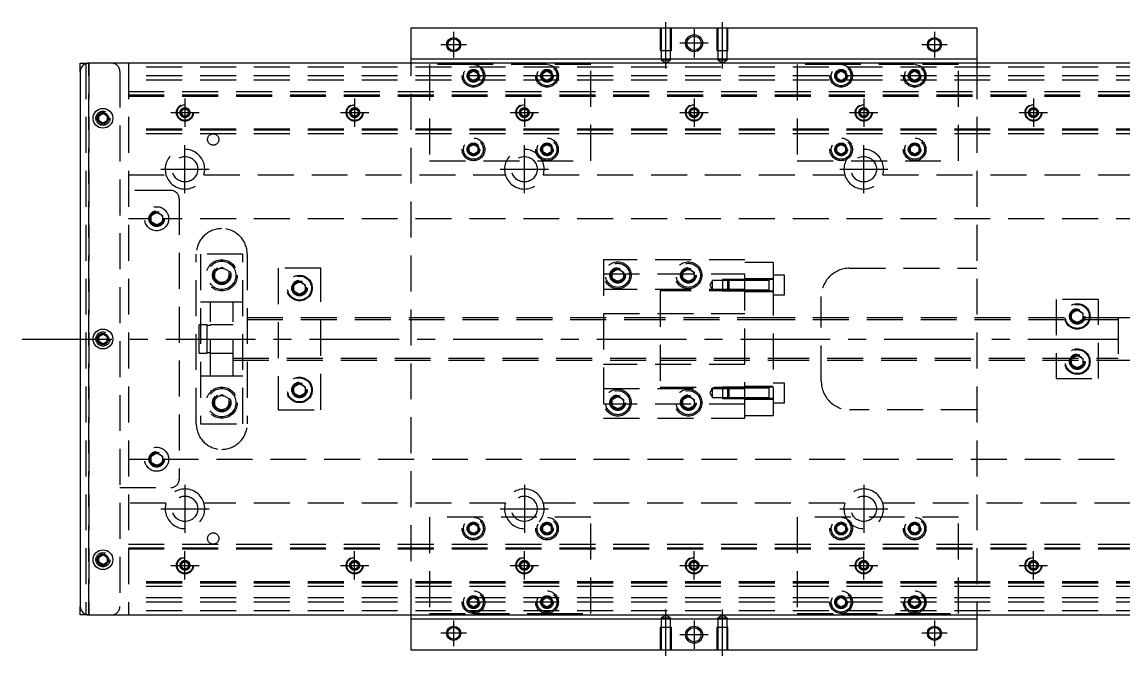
# Model space of a CAD drawing. Extents: x -21 to 603, y -289 to 112.
# Drawn here: x -20.6 to 369, y -112 to 112 of the extents above; entities that cross this region are included whole.
import ezdxf

# ---------------------------------------------------------------- set-up
doc = ezdxf.new("R2010")
doc.units = 0
doc.linetypes.add('CENTER', pattern=[50.8, 31.75, -6.35, 6.35, -6.35])
doc.linetypes.add('DASHED', pattern=[19.05, 12.7, -6.35])
doc.layers.get('0').update_dxf_attribs({"linetype": 'CONTINUOUS'})
doc.layers.add('CENTER', color=1, linetype='CENTER')

msp = doc.modelspace()

# ---------------------------------------------------------------- linework, layer by layer
at = {"color": 7, "linetype": 'CONTINUOUS'}
for p, q in [((117, 110), (317, 110)), ((117, 99), (117, 110)), ((317, 110), (317, 99)), ((0, 94.5), (0, 97.5)), ((0, 97.5), (3, 97.5)), ((431, 97.5), (3, 97.5)), ((117, 99), (317, 99)), ((117, 97.5), (117, 99)), ((317, 99), (317, 97.5)), ((0, 94.5), (0, -94.5)), ((6.5, 78.866026), (8, 79.73205)), ((6.5, 77.133974), (6.5, 78.866026)), ((8, 79.73205), (9.5, 78.866026)), ((9.5, 78.866026), (9.5, 77.133974)), ((8, 76.26795), (6.5, 77.133974)), ((9.5, 77.133974), (8, 76.26795)), ((6.5, 0.866026), (8, 1.73205)), ((6.5, -0.866026), (6.5, 0.866026)), ((8, 1.73205), (9.5, 0.866026)), ((9.5, 0.866026), (9.5, -0.866026)), ((8, -1.73205), (6.5, -0.866026)), ((9.5, -0.866026), (8, -1.73205)), ((6.5, -77.133974), (8, -76.26795)), ((6.5, -78.866026), (6.5, -77.133974)), ((8, -76.26795), (9.5, -77.133974)), ((9.5, -77.133974), (9.5, -78.866026)), ((8, -79.73205), (6.5, -78.866026)), ((9.5, -78.866026), (8, -79.73205)), ((0, -97.5), (0, -94.5)), ((3, -97.5), (0, -97.5)), ((3, -97.5), (431, -97.5)), ((117, -99), (117, -97.5)), ((117, -110), (117, -99)), ((317, -99), (117, -99)), ((317, -97.5), (317, -99)), ((317, -99), (317, -110)), ((317, -110), (117, -110))]:
    msp.add_line(p, q, dxfattribs=at)
at = {"color": 3, "linetype": 'DASHED'}
for p, q in [((205.000006, 110), (205.000006, 102)), ((205.35, 110), (205.35, 102)), ((208.65, 102), (208.65, 110)), ((208.999994, 102), (208.999994, 110)), ((225.000006, 110), (225.000006, 102)), ((225.35, 110), (225.35, 102)), ((228.65, 102), (228.65, 110)), ((228.999994, 102), (228.999994, 110)), ((205.000006, 102), (208.999994, 102)), ((205.35, 102), (205.35, 98.5)), ((208.65, 98.5), (208.65, 102)), ((225.000006, 102), (228.999994, 102)), ((225.35, 102), (225.35, 98.5)), ((228.65, 98.5), (228.65, 102)), ((2, 97.5), (2, -97.5)), ((3, 97.5), (3, -97.5)), ((3, -97.5), (3, 97.5)), ((3, -97.5), (3, 97.5)), ((3, 97.5), (3, -97.5)), ((17, 97.5), (17, -97.5)), ((117, -97.5), (117, 97.5)), ((207, 98.5), (205.35, 98.5)), ((205.35, 98.5), (207, 97.547372)), ((208.65, 98.5), (207, 98.5)), ((207, 97.547372), (208.65, 98.5)), ((227, 98.5), (225.35, 98.5)), ((225.35, 98.5), (227, 97.547372)), ((228.65, 98.5), (227, 98.5)), ((227, 97.547372), (228.65, 98.5)), ((317, 97.5), (317, -97.5)), ((14, 94.5), (14, -94.5)), ((417, 96), (17, 96)), ((139, 97), (123.5, 97)), ((123.5, 97), (123.5, 63)), ((137.5, 93.866026), (139, 94.73205)), ((137.5, 92.133974), (137.5, 93.866026)), ((165, 97), (139, 97)), ((139, 94.73205), (140.5, 93.866026)), ((140.5, 93.866026), (140.5, 92.133974)), ((163.5, 93.866026), (165, 94.73205)), ((163.5, 92.133974), (163.5, 93.866026)), ((180.5, 97), (165, 97)), ((165, 94.73205), (166.5, 93.866026)), ((166.5, 93.866026), (166.5, 92.133974)), ((180.5, 63), (180.5, 97)), ((269, 97), (253.5, 97)), ((253.5, 97), (253.5, 63)), ((267.5, 93.866026), (269, 94.73205)), ((267.5, 92.133974), (267.5, 93.866026)), ((295, 97), (269, 97)), ((269, 94.73205), (270.5, 93.866026)), ((270.5, 93.866026), (270.5, 92.133974)), ((293.5, 93.866026), (295, 94.73205)), ((293.5, 92.133974), (293.5, 93.866026)), ((310.5, 97), (295, 97)), ((295, 94.73205), (296.5, 93.866026)), ((296.5, 93.866026), (296.5, 92.133974)), ((310.5, 63), (310.5, 97)), ((417, 93), (17, 93)), ((417, 91.5), (17, 91.5)), ((139, 91.26795), (137.5, 92.133974)), ((140.5, 92.133974), (139, 91.26795)), ((140.973226, 93.326156), (141, 93)), ((165, 91.26795), (163.5, 92.133974)), ((166.5, 92.133974), (165, 91.26795)), ((166.973226, 93.326156), (167, 93)), ((269, 91.26795), (267.5, 92.133974)), ((270.5, 92.133974), (269, 91.26795)), ((270.973226, 93.326156), (271, 93)), ((293, 93), (293.030168, 93.346066)), ((295, 91.26795), (293.5, 92.133974)), ((296.5, 92.133974), (295, 91.26795)), ((17, 87.5), (417, 87.5)), ((17, 86.247728), (417, 86.247728)), ((17, 86.1147), (417, 86.1147)), ((17, 86.1), (417, 86.1)), ((17, 85.8), (417, 85.8)), ((6, 78), (6.030168, 78.346066)), ((35.5, 80), (35.516134, 80.21941)), ((35.75, 80.721688), (37, 81.443376)), ((35.75, 79.278312), (35.75, 80.721688)), ((37, 78.556624), (35.75, 79.278312)), ((37, 81.443376), (38.25, 80.721688)), ((38.25, 79.278312), (37, 78.556624)), ((38.25, 80.721688), (38.25, 79.278312)), ((95.5, 80), (95.516134, 80.21941)), ((95.75, 80.721688), (97, 81.443376)), ((95.75, 79.278312), (95.75, 80.721688)), ((97, 78.556624), (95.75, 79.278312)), ((97, 81.443376), (98.25, 80.721688)), ((98.25, 79.278312), (97, 78.556624)), ((98.25, 80.721688), (98.25, 79.278312)), ((155.5, 80), (155.516134, 80.21941)), ((155.75, 80.721688), (157, 81.443376)), ((155.75, 79.278312), (155.75, 80.721688)), ((157, 78.556624), (155.75, 79.278312)), ((157, 81.443376), (158.25, 80.721688)), ((158.25, 79.278312), (157, 78.556624)), ((158.25, 80.721688), (158.25, 79.278312)), ((215.5, 80), (215.52041, 80.24661)), ((215.75, 80.721688), (217, 81.443376)), ((215.75, 79.278312), (215.75, 80.721688)), ((217, 78.556624), (215.75, 79.278312)), ((217, 81.443376), (218.25, 80.721688)), ((218.25, 79.278312), (217, 78.556624)), ((218.25, 80.721688), (218.25, 79.278312)), ((275.75, 80.721688), (277, 81.443376)), ((275.75, 79.278312), (275.75, 80.721688)), ((277, 78.556624), (275.75, 79.278312)), ((277, 81.443376), (278.25, 80.721688)), ((278.25, 79.278312), (277, 78.556624)), ((278.25, 80.721688), (278.25, 79.278312)), ((278.477374, 80.25955), (278.5, 80)), ((335.5, 80), (335.516134, 80.21941)), ((335.75, 80.721688), (337, 81.443376)), ((335.75, 79.278312), (335.75, 80.721688)), ((337, 78.556624), (335.75, 79.278312)), ((337, 81.443376), (338.25, 80.721688)), ((338.25, 79.278312), (337, 78.556624)), ((338.25, 80.721688), (338.25, 79.278312)), ((417, 74.2), (17, 74.2)), ((417, 73.9), (17, 73.9)), ((417, 73.8853), (17, 73.8853)), ((417, 73.752272), (17, 73.752272)), ((417, 72.5), (17, 72.5)), ((137, 67), (137.030168, 67.346066)), ((137.5, 67.866026), (139, 68.73205)), ((137.5, 66.133974), (137.5, 67.866026)), ((139, 68.73205), (140.5, 67.866026)), ((140.5, 67.866026), (140.5, 66.133974)), ((163, 67), (163.023172, 67.30356)), ((163.5, 67.866026), (165, 68.73205)), ((163.5, 66.133974), (163.5, 67.866026)), ((165, 68.73205), (166.5, 67.866026)), ((166.5, 67.866026), (166.5, 66.133974)), ((267.5, 67.866026), (269, 68.73205)), ((267.5, 66.133974), (267.5, 67.866026)), ((269, 68.73205), (270.5, 67.866026)), ((270.5, 67.866026), (270.5, 66.133974)), ((270.973226, 67.326156), (271, 67)), ((293, 67), (293.030168, 67.346066)), ((293.5, 67.866026), (295, 68.73205)), ((293.5, 66.133974), (293.5, 67.866026)), ((295, 68.73205), (296.5, 67.866026)), ((296.5, 67.866026), (296.5, 66.133974)), ((123.5, 63), (180.5, 63)), ((139, 65.26795), (137.5, 66.133974)), ((140.5, 66.133974), (139, 65.26795)), ((165, 65.26795), (163.5, 66.133974)), ((166.5, 66.133974), (165, 65.26795)), ((253.5, 63), (310.5, 63)), ((269, 65.26795), (267.5, 66.133974)), ((270.5, 66.133974), (269, 65.26795)), ((295, 65.26795), (293.5, 66.133974)), ((296.5, 66.133974), (295, 65.26795)), ((17, 58), (30.291796, 58)), ((43.708204, 58), (150.291796, 58)), ((163.708204, 58), (270.291796, 58)), ((283.708204, 58), (390.291796, 58)), ((32, 52.5), (14, 52.5)), ((35, 49.5), (35, -49.5)), ((24.5, 42.5), (24.534018, 42.911016)), ((25, 43.6547), (27, 44.809402)), ((25, 41.3453), (25, 43.6547)), ((27, 44.809402), (29, 43.6547)), ((29, 43.6547), (29, 41.3453)), ((24.9, 42.5), (17, 42.5)), ((27, 40.190598), (25, 41.3453)), ((29, 41.3453), (27, 40.190598)), ((417, 42.5), (29.1, 42.5)), ((41, -30), (41, 30)), ((42.5, 30), (42.5, -30)), ((57.5, 30), (42.5, 30)), ((57.5, -30), (57.5, 30)), ((59, 30), (59, -30)), ((185, 28), (185, -28)), ((235, 28), (185, 28)), ((235, -28), (235, 28)), ((47.5, 23.943376), (50, 25.386752)), ((47.5, 21.056624), (47.5, 23.943376)), ((50, 25.386752), (52.5, 23.943376)), ((52.5, 23.943376), (52.5, 21.056624)), ((85, 25), (70, 25)), ((70, 25), (70, -25)), ((85, -25), (85, 25)), ((188, 23.6547), (190, 24.809402)), ((188, 21.3453), (188, 23.6547)), ((190, 24.809402), (192, 23.6547)), ((192, 23.6547), (192, 21.3453)), ((213, 23.6547), (215, 24.809402)), ((213, 21.3453), (213, 23.6547)), ((215, 24.809402), (217, 23.6547)), ((217, 23.6547), (217, 21.3453)), ((245, 27), (235, 27)), ((245, 27), (245, 20.976176)), ((272, 25), (317, 25)), ((50, 19.613248), (47.5, 21.056624)), ((52.5, 21.056624), (50, 19.613248)), ((52.977798, 22.864306), (53, 22.5)), ((75.5, 19.1547), (77.5, 20.309402)), ((77.5, 20.309402), (79.5, 19.1547)), ((185, 23), (235, 23)), ((190, 20.190598), (188, 21.3453)), ((192, 21.3453), (190, 20.190598)), ((192.483582, 22.786038), (192.5, 22.5)), ((212.5, 22.5), (212.52689, 22.865682)), ((215, 20.190598), (213, 21.3453)), ((217, 21.3453), (215, 20.190598)), ((223.5, 20.702558), (222.547372, 19.052558)), ((223.5, 17.402558), (223.5, 20.702558)), ((227, 20.702558), (223.5, 20.702558)), ((227, 21.052554), (227, 17.052564)), ((229.35, 21.052554), (227, 21.052554)), ((229, 20.702558), (227, 20.702558)), ((229.35, 21.052558), (229, 20.702558)), ((229, 17.402558), (229, 20.702558)), ((235, 20.702558), (229, 20.702558)), ((235, 20.702558), (229, 20.702558)), ((229.35, 21.052558), (229.35, 17.052558)), ((235, 21.052556), (229.35, 21.052558)), ((235, 21.052554), (229.35, 21.052554)), ((245, 21.302558), (235, 21.302558)), ((243.605, 21.052558), (235, 21.052556)), ((245, 20.976176), (235, 20.976176)), ((243.6, 20.702558), (235, 20.702558)), ((245, 21.052558), (243.595, 21.052558)), ((243.6, 17.05324), (243.6, 21.052564)), ((243.6, 20.836098), (243.6, 21.052558)), ((243.6, 21.052558), (243.6, 20.835892)), ((249, 22.552558), (245, 22.552558)), ((245, 20.976176), (245, -20.976176)), ((249, 15.552558), (249, 22.552558)), ((75.5, 16.8453), (75.5, 19.1547)), ((77.5, 15.690598), (75.5, 16.8453)), ((79.5, 16.8453), (77.5, 15.690598)), ((79.5, 19.1547), (79.5, 16.8453)), ((79.983582, 18.286038), (80, 18)), ((235, 17.5), (185, 17.5)), ((205, 17), (205, -17)), ((235, 17), (205, 17)), ((222.547372, 19.052558), (223.5, 17.402558)), ((223.5, 17.402558), (227, 17.402558)), ((227, 17.402558), (229, 17.402558)), ((227, 17.052564), (229.35, 17.052564)), ((229, 17.402558), (235, 17.402558)), ((229, 17.402558), (229.35, 17.052558)), ((229, 17.402558), (235, 17.402558)), ((229.35, 17.052564), (235, 17.052564)), ((229.35, 17.052558), (235, 17.052562)), ((235, 17.402558), (243.6, 17.402558)), ((235, 17.052562), (243.605, 17.052558)), ((235, 16.802558), (245, 16.802558)), ((243.595, 17.052558), (245, 17.052558)), ((243.6, 17.269268), (243.6, 17.052558)), ((243.6, 17.052558), (243.6, 17.26902)), ((243.6, 17.052554), (243.6, 17.05324)), ((46, 13), (42.5, 13)), ((46, -13), (46, 13)), ((54, 13), (46, 13)), ((54, 13), (46, 13)), ((54, -13), (54, 13)), ((57.5, 13), (54, 13)), ((245, 15.552558), (249, 15.552558)), ((262, -15), (262, 15)), ((360, 14), (345, 14)), ((345, 14), (345, -14)), ((360, -14), (360, 14)), ((185, 9), (235, 9)), ((350, 8), (350.018502, 8.303588)), ((350.5, 9.1547), (352.5, 10.309402)), ((350.5, 6.8453), (350.5, 9.1547)), ((352.5, 10.309402), (354.5, 9.1547)), ((354.5, 9.1547), (354.5, 6.8453)), ((42, -5), (42, 5)), ((44.85, 5), (42, 5)), ((44.85, -5), (44.85, 5)), ((46, 4.8), (44.85, 4.8)), ((54, 5), (46, 5)), ((54, 5), (46, 5)), ((205, 7.5), (54, 7.5)), ((205, 6.75), (54, 6.75)), ((245, 7.5), (205, 7.5)), ((245, 7.499994), (205, 7.499994)), ((245, 6.75), (205, 6.75)), ((245, 6.75), (205, 6.75)), ((367.005, 7.5), (245, 7.5)), ((367, 6.75), (245, 6.75)), ((352.5, 5.690598), (350.5, 6.8453)), ((354.5, 6.8453), (352.5, 5.690598)), ((377, 7.5), (367.005, 7.5)), ((367.005, 7.5), (367.005, -7.5)), ((9.973226, 0.326156), (10, 0)), ((42, -5), (44.85, -5)), ((44.85, -4.8), (46, -4.8)), ((46, -5), (54, -5)), ((46, -5), (54, -5)), ((54, -6.75), (205, -6.75)), ((54, -7.5), (205, -7.5)), ((205, -6.75), (245, -6.75)), ((205, -6.75), (245, -6.75)), ((205, -7.499994), (245, -7.499994)), ((205, -7.5), (245, -7.5)), ((245, -6.75), (367, -6.75)), ((245, -7.5), (367.005, -7.5)), ((350.5, -6.8453), (352.5, -5.690598)), ((350.5, -9.1547), (350.5, -6.8453)), ((352.5, -5.690598), (354.5, -6.8453)), ((354.5, -6.8453), (354.5, -9.1547)), ((354.983582, -7.713962), (355, -8)), ((367.005, -7.5), (377, -7.5)), ((235, -9), (185, -9)), ((352.5, -10.309402), (350.5, -9.1547)), ((354.5, -9.1547), (352.5, -10.309402)), ((42.5, -13), (46, -13)), ((46, -13), (54, -13)), ((46, -13), (54, -13)), ((54, -13), (57.5, -13)), ((249, -15.552558), (245, -15.552558)), ((249, -22.552558), (249, -15.552558)), ((345, -14), (360, -14)), ((75.5, -16.8453), (77.5, -15.690598)), ((75.5, -19.1547), (75.5, -16.8453)), ((77.5, -20.309402), (75.5, -19.1547)), ((77.5, -15.690598), (79.5, -16.8453)), ((79.5, -19.1547), (77.5, -20.309402)), ((79.5, -16.8453), (79.5, -19.1547)), ((79.983582, -17.713962), (80, -18)), ((185, -17.5), (235, -17.5)), ((205, -17), (235, -17)), ((223.5, -17.402558), (222.547372, -19.052558)), ((222.547372, -19.052558), (223.5, -20.702558)), ((223.5, -20.702558), (223.5, -17.402558)), ((227, -17.402558), (223.5, -17.402558)), ((227, -17.052564), (227, -21.052554)), ((229.35, -17.052564), (227, -17.052564)), ((229, -17.402558), (227, -17.402558)), ((229.35, -17.052558), (229, -17.402558)), ((229, -20.702558), (229, -17.402558)), ((235, -17.402558), (229, -17.402558)), ((235, -17.402558), (229, -17.402558)), ((229.35, -17.052558), (229.35, -21.052558)), ((235, -17.052562), (229.35, -17.052558)), ((235, -17.052564), (229.35, -17.052564)), ((245, -16.802558), (235, -16.802558)), ((243.605, -17.052558), (235, -17.052562)), ((243.6, -17.402558), (235, -17.402558)), ((245, -17.052558), (243.595, -17.052558)), ((243.6, -21.051878), (243.6, -17.052554)), ((243.6, -17.26902), (243.6, -17.052558)), ((243.6, -17.052558), (243.6, -17.269226)), ((243.6, -20.836098), (243.6, -17.26902)), ((47.5, -21.056624), (50, -19.613248)), ((47.5, -23.943376), (47.5, -21.056624)), ((50, -19.613248), (52.5, -21.056624)), ((52.5, -21.056624), (52.5, -23.943376)), ((52.977798, -22.135694), (53, -22.5)), ((235, -23), (185, -23)), ((187.5, -22.5), (187.534018, -22.088984)), ((188, -21.3453), (190, -20.190598)), ((188, -23.6547), (188, -21.3453)), ((190, -20.190598), (192, -21.3453)), ((192, -21.3453), (192, -23.6547)), ((212.5, -22.5), (212.52689, -22.134318)), ((213, -21.3453), (215, -20.190598)), ((213, -23.6547), (213, -21.3453)), ((215, -20.190598), (217, -21.3453)), ((217, -21.3453), (217, -23.6547)), ((223.5, -20.702558), (227, -20.702558)), ((227, -20.702558), (229, -20.702558)), ((227, -21.052554), (229.35, -21.052554)), ((229, -20.702558), (235, -20.702558)), ((229, -20.702558), (229.35, -21.052558)), ((229, -20.702558), (235, -20.702558)), ((229.35, -21.052554), (235, -21.052554)), ((229.35, -21.052558), (235, -21.052556)), ((235, -20.702558), (243.6, -20.702558)), ((245, -20.976176), (235, -20.976176)), ((235, -21.052556), (243.605, -21.052558)), ((235, -21.302558), (245, -21.302558)), ((243.595, -21.052558), (245, -21.052558)), ((243.6, -20.83585), (243.6, -21.052558)), ((243.6, -21.052558), (243.6, -20.836098)), ((243.6, -21.052564), (243.6, -21.051878)), ((245, -20.976176), (245, -27)), ((245, -22.552558), (249, -22.552558)), ((50, -25.386752), (47.5, -23.943376)), ((52.5, -23.943376), (50, -25.386752)), ((70, -25), (85, -25)), ((190, -24.809402), (188, -23.6547)), ((192, -23.6547), (190, -24.809402)), ((215, -24.809402), (213, -23.6547)), ((217, -23.6547), (215, -24.809402)), ((235, -27), (245, -27)), ((317, -25), (272, -25)), ((42.5, -30), (57.5, -30)), ((185, -28), (235, -28)), ((17, -42.5), (24.9, -42.5)), ((25, -41.3453), (27, -40.190598)), ((25, -43.6547), (25, -41.3453)), ((27, -40.190598), (29, -41.3453)), ((29, -41.3453), (29, -43.6547)), ((29.1, -42.5), (417, -42.5)), ((29.483582, -42.213962), (29.5, -42.5)), ((27, -44.809402), (25, -43.6547)), ((29, -43.6547), (27, -44.809402)), ((14, -52.5), (32, -52.5)), ((30.291796, -58), (17, -58)), ((150.291796, -58), (43.708204, -58)), ((270.291796, -58), (163.708204, -58)), ((390.291796, -58), (283.708204, -58)), ((123.5, -63), (123.5, -97)), ((180.5, -63), (123.5, -63)), ((137.5, -66.133974), (139, -65.26795)), ((137.5, -67.866026), (137.5, -66.133974)), ((139, -65.26795), (140.5, -66.133974)), ((140.5, -66.133974), (140.5, -67.866026)), ((163.5, -66.133974), (165, -65.26795)), ((163.5, -67.866026), (163.5, -66.133974)), ((165, -65.26795), (166.5, -66.133974)), ((166.5, -66.133974), (166.5, -67.866026)), ((180.5, -97), (180.5, -63)), ((310.5, -63), (253.5, -63)), ((253.5, -63), (253.5, -97)), ((267.5, -66.133974), (269, -65.26795)), ((267.5, -67.866026), (267.5, -66.133974)), ((269, -65.26795), (270.5, -66.133974)), ((270.5, -66.133974), (270.5, -67.866026)), ((293.5, -66.133974), (295, -65.26795)), ((293.5, -67.866026), (293.5, -66.133974)), ((295, -65.26795), (296.5, -66.133974)), ((296.5, -66.133974), (296.5, -67.866026)), ((310.5, -97), (310.5, -63)), ((137, -67), (137.030168, -66.653934)), ((139, -68.73205), (137.5, -67.866026)), ((140.5, -67.866026), (139, -68.73205)), ((163, -67), (163.023172, -66.69644)), ((165, -68.73205), (163.5, -67.866026)), ((166.5, -67.866026), (165, -68.73205)), ((267, -67), (267.023172, -66.69644)), ((269, -68.73205), (267.5, -67.866026)), ((270.5, -67.866026), (269, -68.73205)), ((295, -68.73205), (293.5, -67.866026)), ((296.5, -67.866026), (295, -68.73205)), ((296.973226, -66.673844), (297, -67)), ((17, -72.5), (417, -72.5)), ((17, -73.752272), (417, -73.752272)), ((17, -73.8853), (417, -73.8853)), ((17, -73.9), (417, -73.9)), ((6, -78), (6.030168, -77.653934)), ((17, -74.2), (417, -74.2)), ((35.75, -79.278312), (37, -78.556624)), ((35.75, -80.721688), (35.75, -79.278312)), ((37, -81.443376), (35.75, -80.721688)), ((37, -78.556624), (38.25, -79.278312)), ((38.25, -80.721688), (37, -81.443376)), ((38.25, -79.278312), (38.25, -80.721688)), ((38.477374, -79.74045), (38.5, -80)), ((95.75, -79.278312), (97, -78.556624)), ((95.75, -80.721688), (95.75, -79.278312)), ((97, -81.443376), (95.75, -80.721688)), ((97, -78.556624), (98.25, -79.278312)), ((98.25, -80.721688), (97, -81.443376)), ((98.25, -79.278312), (98.25, -80.721688)), ((98.477374, -79.74045), (98.5, -80)), ((155.75, -79.278312), (157, -78.556624)), ((155.75, -80.721688), (155.75, -79.278312)), ((157, -81.443376), (155.75, -80.721688)), ((157, -78.556624), (158.25, -79.278312)), ((158.25, -80.721688), (157, -81.443376)), ((158.25, -79.278312), (158.25, -80.721688)), ((158.477374, -79.74045), (158.5, -80)), ((215.5, -80), (215.52041, -79.75339)), ((215.75, -79.278312), (217, -78.556624)), ((215.75, -80.721688), (215.75, -79.278312)), ((217, -81.443376), (215.75, -80.721688)), ((217, -78.556624), (218.25, -79.278312)), ((218.25, -80.721688), (217, -81.443376)), ((218.25, -79.278312), (218.25, -80.721688)), ((275.75, -79.278312), (277, -78.556624)), ((275.75, -80.721688), (275.75, -79.278312)), ((277, -81.443376), (275.75, -80.721688)), ((277, -78.556624), (278.25, -79.278312)), ((278.25, -80.721688), (277, -81.443376)), ((278.25, -79.278312), (278.25, -80.721688)), ((278.477374, -79.74045), (278.5, -80)), ((335.5, -80), (335.516134, -79.78059)), ((335.75, -79.278312), (337, -78.556624)), ((335.75, -80.721688), (335.75, -79.278312)), ((337, -81.443376), (335.75, -80.721688)), ((337, -78.556624), (338.25, -79.278312)), ((338.25, -80.721688), (337, -81.443376)), ((338.25, -79.278312), (338.25, -80.721688)), ((417, -85.8), (17, -85.8)), ((417, -86.1), (17, -86.1)), ((417, -86.1147), (17, -86.1147)), ((417, -86.247728), (17, -86.247728)), ((417, -87.5), (17, -87.5)), ((417, -91.5), (17, -91.5)), ((417, -93), (17, -93)), ((137, -93), (137.030168, -92.653934)), ((137.5, -92.133974), (139, -91.26795)), ((137.5, -93.866026), (137.5, -92.133974)), ((139, -91.26795), (140.5, -92.133974)), ((140.5, -92.133974), (140.5, -93.866026)), ((163.5, -92.133974), (165, -91.26795)), ((163.5, -93.866026), (163.5, -92.133974)), ((165, -91.26795), (166.5, -92.133974)), ((166.5, -92.133974), (166.5, -93.866026)), ((166.973226, -92.673844), (167, -93)), ((267, -93), (267.023172, -92.69644)), ((267.5, -92.133974), (269, -91.26795)), ((267.5, -93.866026), (267.5, -92.133974)), ((269, -91.26795), (270.5, -92.133974)), ((270.5, -92.133974), (270.5, -93.866026)), ((293.5, -92.133974), (295, -91.26795)), ((293.5, -93.866026), (293.5, -92.133974)), ((295, -91.26795), (296.5, -92.133974)), ((296.5, -92.133974), (296.5, -93.866026)), ((296.973226, -92.673844), (297, -93)), ((417, -96), (17, -96)), ((123.5, -97), (139, -97)), ((139, -94.73205), (137.5, -93.866026)), ((140.5, -93.866026), (139, -94.73205)), ((139, -97), (165, -97)), ((165, -94.73205), (163.5, -93.866026)), ((166.5, -93.866026), (165, -94.73205)), ((165, -97), (180.5, -97)), ((253.5, -97), (269, -97)), ((269, -94.73205), (267.5, -93.866026)), ((270.5, -93.866026), (269, -94.73205)), ((269, -97), (295, -97)), ((295, -94.73205), (293.5, -93.866026)), ((296.5, -93.866026), (295, -94.73205)), ((295, -97), (310.5, -97)), ((207, -97.547372), (205.35, -98.5)), ((205.35, -98.5), (207, -98.5)), ((205.35, -98.5), (205.35, -102)), ((208.65, -98.5), (207, -97.547372)), ((207, -98.5), (208.65, -98.5)), ((208.65, -102), (208.65, -98.5)), ((227, -97.547372), (225.35, -98.5)), ((225.35, -98.5), (227, -98.5)), ((225.35, -98.5), (225.35, -102)), ((228.65, -98.5), (227, -97.547372)), ((227, -98.5), (228.65, -98.5)), ((228.65, -102), (228.65, -98.5)), ((208.999994, -102), (205.000006, -102)), ((205.000006, -102), (205.000006, -110)), ((205.35, -102), (205.35, -110)), ((208.65, -110), (208.65, -102)), ((208.999994, -110), (208.999994, -102)), ((228.999994, -102), (225.000006, -102)), ((225.000006, -102), (225.000006, -110)), ((225.35, -102), (225.35, -110)), ((228.65, -110), (228.65, -102)), ((228.999994, -110), (228.999994, -102))]:
    msp.add_line(p, q, dxfattribs=at)
at = {"color": 3, "linetype": 'CONTINUOUS'}
for centre in [(132, 104), (302, 104), (132, -104), (302, -104)]:
    msp.add_circle(centre, 2.5, dxfattribs=at)
at = {"color": 7, "linetype": 'CONTINUOUS'}
for centre, radius in [((132, 104), 2.1), ((217, 104.5), 3), ((217, 104.5), 2.5), ((302, 104), 2.1), ((8, 78), 3.5), ((277, 80), 1.25), ((8, 0), 3.5), ((8, -78), 3.5), ((132, -104), 2.1), ((217, -104.5), 3), ((217, -104.5), 2.5), ((302, -104), 2.1)]:
    msp.add_circle(centre, radius, dxfattribs=at)
at = {"color": 3, "linetype": 'DASHED'}
for centre, radius in [((139, 93), 4), ((139, 93), 3.5), ((139, 93), 2.25), ((139, 93), 2), ((165, 93), 4), ((165, 93), 3.5), ((165, 93), 2.25), ((165, 93), 2), ((269, 93), 4), ((269, 93), 3.5), ((269, 93), 2.25), ((269, 93), 2), ((295, 93), 4), ((295, 93), 3.5), ((295, 93), 2.25), ((295, 93), 2), ((37, 80), 3), ((37, 80), 2.75), ((97, 80), 3), ((97, 80), 2.75), ((157, 80), 3), ((157, 80), 2.75), ((217, 80), 3), ((217, 80), 2.75), ((277, 80), 3), ((277, 80), 2.75), ((337, 80), 3), ((337, 80), 2.75), ((8, 78), 2.5), ((8, 78), 2), ((37, 80), 1.75), ((37, 80), 1.5), ((37, 80), 1.25), ((97, 80), 1.75), ((97, 80), 1.5), ((97, 80), 1.25), ((157, 80), 1.75), ((157, 80), 1.5), ((157, 80), 1.25), ((217, 80), 1.75), ((217, 80), 1.5), ((217, 80), 1.25), ((277, 80), 1.75), ((277, 80), 1.5), ((337, 80), 1.75), ((337, 80), 1.5), ((337, 80), 1.25), ((47, 70.5), 2), ((139, 67), 4), ((139, 67), 3.5), ((165, 67), 4), ((165, 67), 3.5), ((269, 67), 4), ((269, 67), 3.5), ((295, 67), 4), ((295, 67), 3.5), ((139, 67), 2.25), ((139, 67), 2), ((139, 67), 1.65), ((165, 67), 2.25), ((165, 67), 2), ((165, 67), 1.65), ((269, 67), 2.25), ((269, 67), 2), ((269, 67), 1.65), ((295, 67), 2.25), ((295, 67), 2), ((295, 67), 1.65), ((37, 60), 4.5), ((157, 60), 4.5), ((277, 60), 4.5), ((27, 42.5), 4.25), ((27, 42.5), 2.75), ((27, 42.5), 2.5), ((27, 42.5), 2.1), ((50, 22.5), 5.5), ((50, 22.5), 5), ((50, 22.5), 3.25), ((50, 22.5), 3), ((50, 22.5), 2.5), ((190, 22.5), 4.75), ((190, 22.5), 4.25), ((190, 22.5), 2.75), ((190, 22.5), 2.5), ((190, 22.5), 2.1), ((215, 22.5), 4.75), ((215, 22.5), 4.25), ((215, 22.5), 2.75), ((215, 22.5), 2.5), ((215, 22.5), 2.1), ((77.5, 18), 4.5), ((77.5, 18), 4.25), ((77.5, 18), 2.75), ((77.5, 18), 2.5), ((77.5, 18), 2.1), ((352.5, 8), 4.5), ((352.5, 8), 4.25), ((352.5, 8), 2.75), ((352.5, 8), 2.5), ((352.5, 8), 2.1), ((8, 0), 2.5), ((8, 0), 2), ((352.5, -8), 4.5), ((352.5, -8), 4.25), ((352.5, -8), 2.75), ((352.5, -8), 2.5), ((352.5, -8), 2.1), ((77.5, -18), 4.5), ((77.5, -18), 4.25), ((77.5, -18), 2.75), ((77.5, -18), 2.5), ((50, -22.5), 5.5), ((50, -22.5), 5), ((50, -22.5), 3.25), ((77.5, -18), 2.1), ((190, -22.5), 4.75), ((190, -22.5), 4.25), ((215, -22.5), 4.75), ((215, -22.5), 4.25), ((50, -22.5), 3), ((50, -22.5), 2.5), ((190, -22.5), 2.75), ((190, -22.5), 2.5), ((190, -22.5), 2.1), ((215, -22.5), 2.75), ((215, -22.5), 2.5), ((215, -22.5), 2.1), ((27, -42.5), 4.25), ((27, -42.5), 2.75), ((27, -42.5), 2.5), ((27, -42.5), 2.1), ((37, -60), 4.5), ((157, -60), 4.5), ((277, -60), 4.5), ((139, -67), 4), ((139, -67), 3.5), ((139, -67), 2.25), ((139, -67), 2), ((139, -67), 1.65), ((165, -67), 4), ((165, -67), 3.5), ((165, -67), 2.25), ((165, -67), 2), ((165, -67), 1.65), ((269, -67), 4), ((269, -67), 3.5), ((269, -67), 2.25), ((269, -67), 2), ((269, -67), 1.65), ((295, -67), 4), ((295, -67), 3.5), ((295, -67), 2.25), ((295, -67), 2), ((295, -67), 1.65), ((47, -70.5), 2), ((8, -78), 2.5), ((8, -78), 2), ((37, -80), 3), ((37, -80), 2.75), ((97, -80), 3), ((97, -80), 2.75), ((157, -80), 3), ((157, -80), 2.75), ((217, -80), 3), ((217, -80), 2.75), ((277, -80), 3), ((277, -80), 2.75), ((337, -80), 3), ((337, -80), 2.75), ((37, -80), 1.75), ((37, -80), 1.5), ((37, -80), 1.25), ((97, -80), 1.75), ((97, -80), 1.5), ((97, -80), 1.25), ((157, -80), 1.75), ((157, -80), 1.5), ((157, -80), 1.25), ((217, -80), 1.75), ((217, -80), 1.5), ((217, -80), 1.25), ((277, -80), 1.75), ((277, -80), 1.5), ((277, -80), 1.25), ((337, -80), 1.75), ((337, -80), 1.5), ((337, -80), 1.25), ((139, -93), 4), ((139, -93), 3.5), ((165, -93), 4), ((165, -93), 3.5), ((269, -93), 4), ((269, -93), 3.5), ((295, -93), 4), ((295, -93), 3.5), ((139, -93), 2.25), ((139, -93), 2), ((165, -93), 2.25), ((165, -93), 2), ((269, -93), 2.25), ((269, -93), 2), ((295, -93), 2.25), ((295, -93), 2)]:
    msp.add_circle(centre, radius, dxfattribs=at)
at = {"color": 7, "linetype": 'CONTINUOUS'}
for centre, radius, start, end in [((3, 94.5), 3, 90, 180), ((8, 78), 1.65, 155.380023, 180), ((8, 78), 1.65, 180, 204.619977), ((8, 78), 1.65, 144.619977, 155.380023), ((8, 78), 1.65, 95.380023, 144.619977), ((8, 78), 1.65, 84.619977, 95.380023), ((8, 78), 1.65, 35.380023, 84.619977), ((8, 78), 1.65, 24.619977, 35.380023), ((8, 78), 1.65, 335.380023, 24.619977), ((8, 78), 1.65, 204.619977, 215.380023), ((8, 78), 1.65, 215.380023, 264.619977), ((8, 78), 1.65, 264.619977, 275.380023), ((8, 78), 1.65, 275.380023, 324.619977), ((8, 78), 1.65, 324.619977, 335.380023), ((8, 0), 1.65, 155.380023, 180), ((8, 0), 1.65, 180, 204.619977), ((8, 0), 1.65, 144.619977, 155.380023), ((8, 0), 1.65, 95.380023, 144.619977), ((8, 0), 1.65, 84.619977, 95.380023), ((8, 0), 1.65, 35.380023, 84.619977), ((8, 0), 1.65, 24.619977, 35.380023), ((8, 0), 1.65, 335.380023, 24.619977), ((8, 0), 1.65, 204.619977, 215.380023), ((8, 0), 1.65, 215.380023, 264.619977), ((8, 0), 1.65, 264.619977, 275.380023), ((8, 0), 1.65, 275.380023, 324.619977), ((8, 0), 1.65, 324.619977, 335.380023), ((8, -78), 1.65, 155.380023, 180), ((8, -78), 1.65, 144.619977, 155.380023), ((8, -78), 1.65, 95.380023, 144.619977), ((8, -78), 1.65, 84.619977, 95.380023), ((8, -78), 1.65, 35.380023, 84.619977), ((8, -78), 1.65, 24.619977, 35.380023), ((8, -78), 1.65, 335.380023, 24.619977), ((8, -78), 1.65, 180, 204.619977), ((8, -78), 1.65, 204.619977, 215.380023), ((8, -78), 1.65, 215.380023, 264.619977), ((8, -78), 1.65, 264.619977, 275.380023), ((8, -78), 1.65, 275.380023, 324.619977), ((8, -78), 1.65, 324.619977, 335.380023), ((3, -94.5), 3, 180, 270)]:
    msp.add_arc(centre, radius, start, end, dxfattribs=at)
at = {"color": 3, "linetype": 'DASHED'}
for centre, radius, start, end in [((11, 94.5), 3, 0, 90), ((139, 93), 1.65, 155.380023, 180), ((139, 93), 1.65, 144.619977, 155.380023), ((139, 93), 1.65, 95.380023, 144.619977), ((139, 93), 1.65, 84.619977, 95.380023), ((139, 93), 1.65, 35.380023, 84.619977), ((139, 93), 1.65, 24.619977, 35.380023), ((139, 93), 1.65, 335.380023, 24.619977), ((165, 93), 1.65, 155.380023, 180), ((165, 93), 1.65, 144.619977, 155.380023), ((165, 93), 1.65, 95.380023, 144.619977), ((165, 93), 1.65, 84.619977, 95.380023), ((165, 93), 1.65, 35.380023, 84.619977), ((165, 93), 1.65, 24.619977, 35.380023), ((165, 93), 1.65, 335.380023, 24.619977), ((269, 93), 1.65, 155.380023, 180), ((269, 93), 1.65, 144.619977, 155.380023), ((269, 93), 1.65, 95.380023, 144.619977), ((269, 93), 1.65, 84.619977, 95.380023), ((269, 93), 1.65, 35.380023, 84.619977), ((269, 93), 1.65, 24.619977, 35.380023), ((269, 93), 1.65, 335.380023, 24.619977), ((295, 93), 1.65, 155.380023, 180), ((295, 93), 1.65, 144.619977, 155.380023), ((295, 93), 1.65, 95.380023, 144.619977), ((295, 93), 1.65, 84.619977, 95.380023), ((295, 93), 1.65, 35.380023, 84.619977), ((295, 93), 1.65, 24.619977, 35.380023), ((295, 93), 1.65, 335.380023, 24.619977), ((139, 93), 1.65, 180, 204.619977), ((139, 93), 1.65, 204.619977, 215.380023), ((139, 93), 1.65, 215.380023, 264.619977), ((139, 93), 1.65, 264.619977, 275.380023), ((139, 93), 1.65, 275.380023, 324.619977), ((139, 93), 1.65, 324.619977, 335.380023), ((165, 93), 1.65, 180, 204.619977), ((165, 93), 1.65, 204.619977, 215.380023), ((165, 93), 1.65, 215.380023, 264.619977), ((165, 93), 1.65, 264.619977, 275.380023), ((165, 93), 1.65, 275.380023, 324.619977), ((165, 93), 1.65, 324.619977, 335.380023), ((269, 93), 1.65, 180, 204.619977), ((269, 93), 1.65, 204.619977, 215.380023), ((269, 93), 1.65, 215.380023, 264.619977), ((269, 93), 1.65, 264.619977, 275.380023), ((269, 93), 1.65, 275.380023, 324.619977), ((269, 93), 1.65, 324.619977, 335.380023), ((295, 93), 1.65, 180, 204.619977), ((295, 93), 1.65, 204.619977, 215.380023), ((295, 93), 1.65, 215.380023, 264.619977), ((295, 93), 1.65, 264.619977, 275.380023), ((295, 93), 1.65, 275.380023, 324.619977), ((295, 93), 1.65, 324.619977, 335.380023), ((37, 60), 7, 343.39845, 196.60155), ((157, 60), 7, 343.39845, 196.60155), ((277, 60), 7, 343.39845, 196.60155), ((37, 60), 7, 196.60155, 343.39845), ((157, 60), 7, 196.60155, 343.39845), ((277, 60), 7, 196.60155, 343.39845), ((32, 49.5), 3, 0, 90), ((50, 30), 9, 90, 180), ((50, 30), 9, 0, 90), ((272, 15), 10, 90, 180), ((272, -15), 10, 180, 270), ((50, -30), 9, 180, 270), ((50, -30), 9, 270, 0), ((32, -49.5), 3, 270, 0), ((37, -60), 7, 16.60155, 163.39845), ((157, -60), 7, 16.60155, 163.39845), ((277, -60), 7, 16.60155, 163.39845), ((37, -60), 7, 163.39845, 16.60155), ((157, -60), 7, 163.39845, 16.60155), ((277, -60), 7, 163.39845, 16.60155), ((139, -93), 1.65, 155.380023, 180), ((139, -93), 1.65, 180, 204.619977), ((139, -93), 1.65, 144.619977, 155.380023), ((139, -93), 1.65, 95.380023, 144.619977), ((139, -93), 1.65, 84.619977, 95.380023), ((139, -93), 1.65, 35.380023, 84.619977), ((139, -93), 1.65, 24.619977, 35.380023), ((139, -93), 1.65, 335.380023, 24.619977), ((165, -93), 1.65, 155.380023, 180), ((165, -93), 1.65, 180, 204.619977), ((165, -93), 1.65, 144.619977, 155.380023), ((165, -93), 1.65, 95.380023, 144.619977), ((165, -93), 1.65, 84.619977, 95.380023), ((165, -93), 1.65, 35.380023, 84.619977), ((165, -93), 1.65, 24.619977, 35.380023), ((165, -93), 1.65, 335.380023, 24.619977), ((269, -93), 1.65, 155.380023, 180), ((269, -93), 1.65, 180, 204.619977), ((269, -93), 1.65, 144.619977, 155.380023), ((269, -93), 1.65, 95.380023, 144.619977), ((269, -93), 1.65, 84.619977, 95.380023), ((269, -93), 1.65, 35.380023, 84.619977), ((269, -93), 1.65, 24.619977, 35.380023), ((269, -93), 1.65, 335.380023, 24.619977), ((295, -93), 1.65, 155.380023, 180), ((295, -93), 1.65, 180, 204.619977), ((295, -93), 1.65, 144.619977, 155.380023), ((295, -93), 1.65, 95.380023, 144.619977), ((295, -93), 1.65, 84.619977, 95.380023), ((295, -93), 1.65, 35.380023, 84.619977), ((295, -93), 1.65, 24.619977, 35.380023), ((295, -93), 1.65, 335.380023, 24.619977), ((11, -94.5), 3, 270, 0), ((139, -93), 1.65, 204.619977, 215.380023), ((139, -93), 1.65, 215.380023, 264.619977), ((139, -93), 1.65, 264.619977, 275.380023), ((139, -93), 1.65, 275.380023, 324.619977), ((139, -93), 1.65, 324.619977, 335.380023), ((165, -93), 1.65, 204.619977, 215.380023), ((165, -93), 1.65, 215.380023, 264.619977), ((165, -93), 1.65, 264.619977, 275.380023), ((165, -93), 1.65, 275.380023, 324.619977), ((165, -93), 1.65, 324.619977, 335.380023), ((269, -93), 1.65, 204.619977, 215.380023), ((269, -93), 1.65, 215.380023, 264.619977), ((269, -93), 1.65, 264.619977, 275.380023), ((269, -93), 1.65, 275.380023, 324.619977), ((269, -93), 1.65, 324.619977, 335.380023), ((295, -93), 1.65, 204.619977, 215.380023), ((295, -93), 1.65, 215.380023, 264.619977), ((295, -93), 1.65, 264.619977, 275.380023), ((295, -93), 1.65, 275.380023, 324.619977), ((295, -93), 1.65, 324.619977, 335.380023)]:
    msp.add_arc(centre, radius, start, end, dxfattribs=at)
at = {"layer": 'CENTER', "color": 1, "linetype": 'CENTER'}
for p, q in [((207, 95.547372), (207, 112)), ((217, 109.5), (217, 99.5)), ((227, 95.547372), (227, 112)), ((132, 108.5), (132, 99.5)), ((302, 108.5), (302, 99.5)), ((136.5, 104), (127.5, 104)), ((222, 104.5), (212, 104.5)), ((306.5, 104), (297.5, 104)), ((37, 85), (37, 75)), ((97, 85), (97, 75)), ((157, 85), (157, 75)), ((217, 85), (217, 75)), ((277, 85), (277, 75)), ((337, 85), (337, 75)), ((32, 80), (42, 80)), ((92, 80), (102, 80)), ((152, 80), (162, 80)), ((212, 80), (222, 80)), ((272, 80), (282, 80)), ((332, 80), (342, 80)), ((37, 51.5), (37, 68.5)), ((157, 51.5), (157, 68.5)), ((277, 51.5), (277, 68.5)), ((28.5, 60), (45.5, 60)), ((148.5, 60), (165.5, 60)), ((268.5, 60), (285.5, 60)), ((-20.607194, 0), (467.569477, 0)), ((37, -51.5), (37, -68.5)), ((157, -51.5), (157, -68.5)), ((277, -51.5), (277, -68.5)), ((28.5, -60), (45.5, -60)), ((148.5, -60), (165.5, -60)), ((268.5, -60), (285.5, -60)), ((37, -85), (37, -75)), ((97, -85), (97, -75)), ((157, -85), (157, -75)), ((217, -85), (217, -75)), ((277, -85), (277, -75)), ((337, -85), (337, -75)), ((32, -80), (42, -80)), ((92, -80), (102, -80)), ((152, -80), (162, -80)), ((212, -80), (222, -80)), ((272, -80), (282, -80)), ((332, -80), (342, -80)), ((207, -112), (207, -95.547372)), ((227, -112), (227, -95.547372)), ((132, -99.5), (132, -108.5)), ((217, -99.5), (217, -109.5)), ((302, -99.5), (302, -108.5)), ((136.5, -104), (127.5, -104)), ((222, -104.5), (212, -104.5)), ((306.5, -104), (297.5, -104))]:
    msp.add_line(p, q, dxfattribs=at)

doc.saveas('drawing.dxf')
